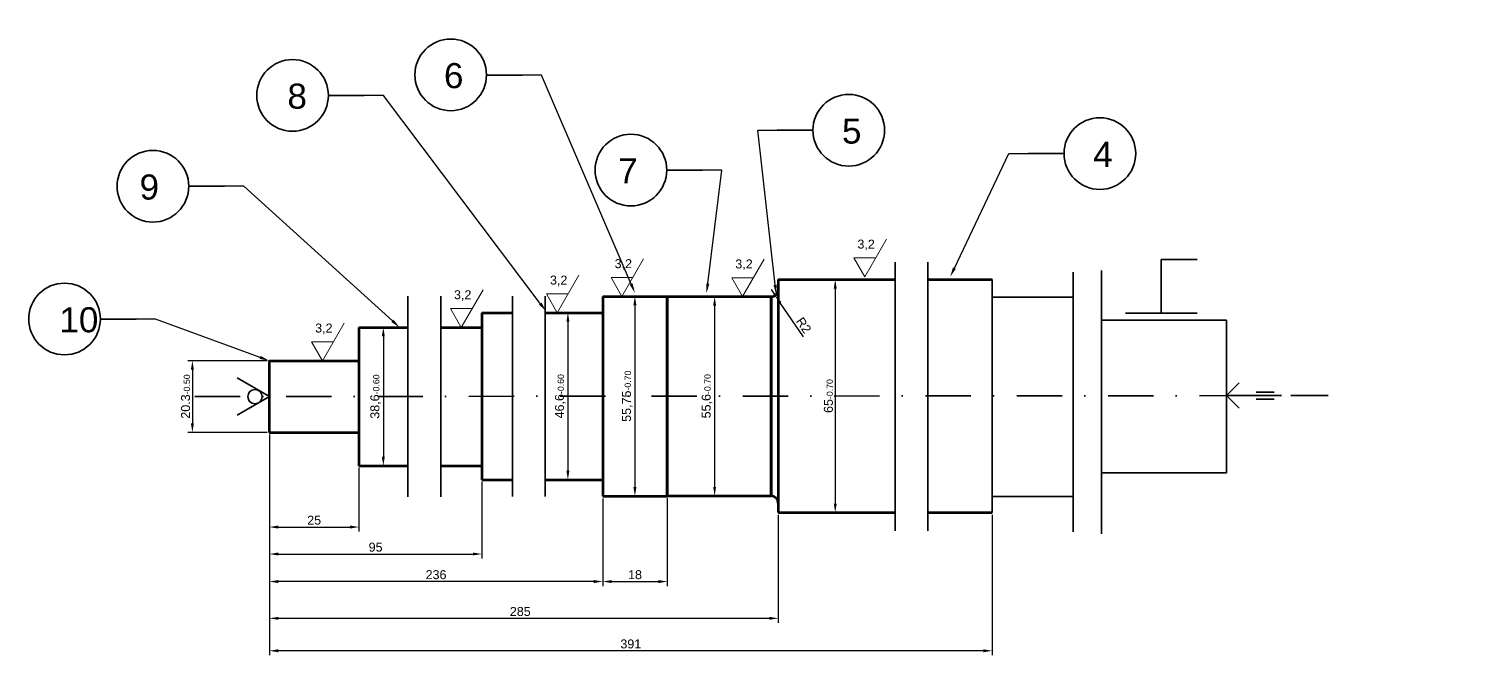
# Model space of a CAD drawing. Header units: millimetres. Extents: x 1335 to 6286, y 608 to 2939.
# Drawn here: x 3374.9 to 3775.7, y 2098.1 to 2272.9 of the extents above; entities that cross this region are included whole.
import ezdxf
from ezdxf import colors
from ezdxf.entities.mleader import LeaderData, LeaderLine
from ezdxf.math import Vec2, Vec3

# ---------------------------------------------------------------- set-up
doc = ezdxf.new("R2010")
doc.units = ezdxf.units.MM
doc.linetypes.add('DASHDOT', pattern=[25.4, 12.7, -6.35, 0, -6.35])
for name, color, linetype, lineweight in [('01.1 CIĄG. Z PRZERWANIEM', 255, 'Amzigzag', 35), ('01.1 CIĄGŁA CIENKA', 255, 'Continuous', 35), ('01.2 CIĄGŁA GRUBA', 7, 'Continuous', 70), ('04.1 DŁ. K+K CIENKA', 255, 'DASHDOT', 35)]:
    doc.layers.add(name, color=color, linetype=linetype, lineweight=lineweight)
doc.styles.get("Standard").update_dxf_attribs({"font": 'arial.ttf'})
doc.linetypes.add('Amzigzag', pattern='A,0.0001,[136,genltshp.shx,S=0.04,R=0,X=0,Y=0],-11', length=11.0001)
doc.dimstyles.new('ISO-25', dxfattribs={"dimtxt": 2.5, "dimasz": 2.5, "dimexe": 1.25, "dimexo": 0.625, "dimtad": 1, "dimtxsty": 'Standard', "dimcen": 2.5, "dimadec": 0, "dimazin": 0, "dimtfac": 1, "dimtmove": 0, "dimatfit": 3, "dimfxl": 1, "dimarcsym": 0})
doc.dimstyles.new('ISO-25$0', dxfattribs={"dimtxt": 2.5, "dimasz": 2.5, "dimexe": 1.25, "dimexo": 0.625, "dimtad": 1, "dimtxsty": 'Standard', "dimcen": 2.5, "dimadec": 0, "dimazin": 0, "dimtfac": 1, "dimtmove": 0, "dimatfit": 3, "dimfxl": 1, "dimarcsym": 0})

# ---------------------------------------------------------------- blocks, each defined once
blk = doc.blocks.new('*D99')
at = {"layer": '01.1 CIĄGŁA CIENKA', "color": 0, "lineweight": -2, "transparency": 16777216}
for p, q in [((3442.06, 2158.6), (3442.06, 2132.6)), ((3467.07, 2150.34), (3467.07, 2132.6)), ((3444.56, 2133.85), (3464.57, 2133.85))]:
    blk.add_line(p, q, dxfattribs=at)
at = {"layer": '01.1 CIĄGŁA CIENKA', "color": 0, "transparency": 16777216}
for points in [[(3444.56, 2134.27), (3444.56, 2133.43), (3442.06, 2133.85)], [(3464.57, 2134.27), (3464.57, 2133.43), (3467.07, 2133.85)]]:
    blk.add_solid(points, dxfattribs=at)
at = {"layer": 'Defpoints', "color": 0, "transparency": 16777216}
for p in [(3442.06, 2159.22), (3467.07, 2150.96), (3467.07, 2133.85)]:
    blk.add_point(p, dxfattribs=at)
at = {"layer": '01.1 CIĄGŁA CIENKA', "color": 0, "transparency": 16777216, "insert": (3454.56, 2135.75), "char_height": 2.5, "attachment_point": 5}
blk.add_mtext('25', dxfattribs=at)
blk = doc.blocks.new('*D103')
at = {"layer": '01.1 CIĄGŁA CIENKA', "color": 0, "lineweight": -2, "transparency": 16777216}
for p, q in [((3473.26, 2189.56), (3472.62, 2189.56)), ((3473.87, 2187.06), (3473.87, 2153.46)), ((3473.26, 2150.96), (3472.62, 2150.96))]:
    blk.add_line(p, q, dxfattribs=at)
at = {"layer": '01.1 CIĄGŁA CIENKA', "color": 0, "transparency": 16777216}
for points in [[(3473.45, 2187.06), (3474.28, 2187.06), (3473.87, 2189.56)], [(3473.45, 2153.46), (3474.28, 2153.46), (3473.87, 2150.96)]]:
    blk.add_solid(points, dxfattribs=at)
at = {"layer": 'Defpoints', "color": 0, "transparency": 16777216}
for p in [(3473.89, 2189.56), (3473.87, 2150.96), (3473.89, 2150.96)]:
    blk.add_point(p, dxfattribs=at)
at = {"layer": '01.1 CIĄGŁA CIENKA', "color": 0, "transparency": 16777216, "insert": (3471.74, 2170.26), "char_height": 2.5, "attachment_point": 5, "rotation": 90}
blk.add_mtext('38,6{\\H0.7x;\\S^ -0.60;}', dxfattribs=at)
blk = doc.blocks.new('*D100')
at = {"layer": '01.1 CIĄGŁA CIENKA', "color": 0, "lineweight": -2, "transparency": 16777216}
for p, q in [((3442.06, 2158.6), (3442.06, 2125.07)), ((3501.36, 2146.43), (3501.36, 2125.07)), ((3444.56, 2126.32), (3498.86, 2126.32))]:
    blk.add_line(p, q, dxfattribs=at)
at = {"layer": '01.1 CIĄGŁA CIENKA', "color": 0, "transparency": 16777216}
for points in [[(3444.56, 2126.74), (3444.56, 2125.91), (3442.06, 2126.32)], [(3498.86, 2126.74), (3498.86, 2125.91), (3501.36, 2126.32)]]:
    blk.add_solid(points, dxfattribs=at)
at = {"layer": 'Defpoints', "color": 0, "transparency": 16777216}
for p in [(3442.06, 2159.22), (3501.36, 2147.05), (3501.36, 2126.32)]:
    blk.add_point(p, dxfattribs=at)
at = {"layer": '01.1 CIĄGŁA CIENKA', "color": 0, "transparency": 16777216, "insert": (3471.71, 2128.22), "char_height": 2.5, "attachment_point": 5}
blk.add_mtext('95', dxfattribs=at)
blk = doc.blocks.new('*D104')
at = {"layer": '01.1 CIĄGŁA CIENKA', "color": 0, "lineweight": -2, "transparency": 16777216}
for p, q in [((3525.89, 2193.65), (3526.65, 2193.65)), ((3525.4, 2191.15), (3525.4, 2149.55)), ((3525.89, 2147.05), (3526.65, 2147.05))]:
    blk.add_line(p, q, dxfattribs=at)
at = {"layer": '01.1 CIĄGŁA CIENKA', "color": 0, "transparency": 16777216}
for points in [[(3524.99, 2191.15), (3525.82, 2191.15), (3525.4, 2193.65)], [(3524.99, 2149.55), (3525.82, 2149.55), (3525.4, 2147.05)]]:
    blk.add_solid(points, dxfattribs=at)
at = {"layer": 'Defpoints', "color": 0, "transparency": 16777216}
for p in [(3525.26, 2193.65), (3525.26, 2147.05), (3525.4, 2147.05)]:
    blk.add_point(p, dxfattribs=at)
at = {"layer": '01.1 CIĄGŁA CIENKA', "color": 0, "transparency": 16777216, "insert": (3523.27, 2170.35), "char_height": 2.5, "attachment_point": 5, "rotation": 90}
blk.add_mtext('46,6{\\H0.7x;\\S^ -0.60;}', dxfattribs=at)
blk = doc.blocks.new('*D101')
at = {"layer": '01.1 CIĄGŁA CIENKA', "color": 0, "lineweight": -2, "transparency": 16777216}
for p, q in [((3442.06, 2159.64), (3442.06, 2117.39)), ((3535.14, 2140.91), (3535.14, 2117.39)), ((3532.64, 2118.64), (3444.56, 2118.64))]:
    blk.add_line(p, q, dxfattribs=at)
at = {"layer": '01.1 CIĄGŁA CIENKA', "color": 0, "transparency": 16777216}
for points in [[(3444.56, 2119.06), (3444.56, 2118.22), (3442.06, 2118.64)], [(3532.64, 2119.06), (3532.64, 2118.22), (3535.14, 2118.64)]]:
    blk.add_solid(points, dxfattribs=at)
at = {"layer": 'Defpoints', "color": 0, "transparency": 16777216}
for p in [(3442.06, 2160.27), (3535.14, 2141.53), (3442.06, 2118.64)]:
    blk.add_point(p, dxfattribs=at)
at = {"layer": '01.1 CIĄGŁA CIENKA', "color": 0, "transparency": 16777216, "insert": (3488.59, 2120.54), "char_height": 2.5, "attachment_point": 5}
blk.add_mtext('236', dxfattribs=at)
blk = doc.blocks.new('*D105')
at = {"layer": '01.1 CIĄGŁA CIENKA', "color": 0, "lineweight": -2, "transparency": 16777216}
for p, q in [((3543.51, 2198.23), (3542.86, 2198.23)), ((3544.11, 2195.73), (3544.11, 2144.98)), ((3543.51, 2142.48), (3542.86, 2142.48))]:
    blk.add_line(p, q, dxfattribs=at)
at = {"layer": '01.1 CIĄGŁA CIENKA', "color": 0, "transparency": 16777216}
for points in [[(3543.69, 2195.73), (3544.53, 2195.73), (3544.11, 2198.23)], [(3543.69, 2144.98), (3544.53, 2144.98), (3544.11, 2142.48)]]:
    blk.add_solid(points, dxfattribs=at)
at = {"layer": 'Defpoints', "color": 0, "transparency": 16777216}
for p in [(3544.14, 2198.23), (3544.11, 2142.48), (3544.14, 2142.48)]:
    blk.add_point(p, dxfattribs=at)
at = {"layer": '01.1 CIĄGŁA CIENKA', "color": 0, "transparency": 16777216, "insert": (3541.99, 2170.36), "char_height": 2.5, "attachment_point": 5, "rotation": 90}
blk.add_mtext('55,75{\\A1;\\H0.7x;\\S^ -0.70;}', dxfattribs=at)
blk = doc.blocks.new('*D106')
at = {"layer": '01.1 CIĄGŁA CIENKA', "color": 0, "lineweight": -2, "transparency": 16777216}
for p, q in [((3567.01, 2198.16), (3565.12, 2198.16)), ((3566.37, 2195.66), (3566.37, 2145.06)), ((3567.01, 2142.56), (3565.12, 2142.56))]:
    blk.add_line(p, q, dxfattribs=at)
at = {"layer": '01.1 CIĄGŁA CIENKA', "color": 0, "transparency": 16777216}
for points in [[(3565.95, 2195.66), (3566.78, 2195.66), (3566.37, 2198.16)], [(3565.95, 2145.06), (3566.78, 2145.06), (3566.37, 2142.56)]]:
    blk.add_solid(points, dxfattribs=at)
at = {"layer": 'Defpoints', "color": 0, "transparency": 16777216}
for p in [(3567.64, 2198.16), (3566.37, 2142.56), (3567.64, 2142.56)]:
    blk.add_point(p, dxfattribs=at)
at = {"layer": '01.1 CIĄGŁA CIENKA', "color": 0, "transparency": 16777216, "insert": (3564.24, 2170.36), "char_height": 2.5, "attachment_point": 5, "rotation": 90}
blk.add_mtext('55,6{\\A1;\\H0.7x;\\S^ -0.70;}', dxfattribs=at)
blk = doc.blocks.new('*D102')
at = {"layer": '01.1 CIĄGŁA CIENKA', "color": 0, "lineweight": -2, "transparency": 16777216}
for p, q in [((3442.06, 2141.21), (3442.06, 2107.12)), ((3584.14, 2137.29), (3584.14, 2107.12)), ((3581.64, 2108.37), (3444.56, 2108.37))]:
    blk.add_line(p, q, dxfattribs=at)
at = {"layer": '01.1 CIĄGŁA CIENKA', "color": 0, "transparency": 16777216}
for points in [[(3444.56, 2108.79), (3444.56, 2107.95), (3442.06, 2108.37)], [(3581.64, 2108.79), (3581.64, 2107.95), (3584.14, 2108.37)]]:
    blk.add_solid(points, dxfattribs=at)
at = {"layer": 'Defpoints', "color": 0, "transparency": 16777216}
for p in [(3442.06, 2141.84), (3584.14, 2137.91), (3442.06, 2108.37)]:
    blk.add_point(p, dxfattribs=at)
at = {"layer": '01.1 CIĄGŁA CIENKA', "color": 0, "transparency": 16777216, "insert": (3512.1, 2110.27), "char_height": 2.5, "attachment_point": 5}
blk.add_mtext('285', dxfattribs=at)
blk = doc.blocks.new('*D107')
at = {"layer": '01.1 CIĄGŁA CIENKA', "color": 0, "lineweight": -2, "transparency": 16777216}
for p, q in [((3599.81, 2202.91), (3598.8, 2202.91)), ((3600.05, 2200.41), (3600.05, 2140.41)), ((3599.81, 2137.91), (3598.8, 2137.91))]:
    blk.add_line(p, q, dxfattribs=at)
at = {"layer": '01.1 CIĄGŁA CIENKA', "color": 0, "transparency": 16777216}
for points in [[(3599.63, 2200.41), (3600.46, 2200.41), (3600.05, 2202.91)], [(3599.63, 2140.41), (3600.46, 2140.41), (3600.05, 2137.91)]]:
    blk.add_solid(points, dxfattribs=at)
at = {"layer": 'Defpoints', "color": 0, "transparency": 16777216}
for p in [(3600.44, 2202.91), (3600.05, 2137.91), (3600.44, 2137.91)]:
    blk.add_point(p, dxfattribs=at)
at = {"layer": '01.1 CIĄGŁA CIENKA', "color": 0, "transparency": 16777216, "insert": (3598.15, 2170.41), "char_height": 2.5, "attachment_point": 5, "rotation": 90}
blk.add_mtext('65{\\A1;\\H0.7x;\\S^ -0.70;}', dxfattribs=at)
blk = doc.blocks.new('*D108')
at = {"layer": '01.1 CIĄGŁA CIENKA', "color": 0, "lineweight": -2, "transparency": 16777216}
for p, q in [((3643.9, 2137.29), (3643.9, 2098.06)), ((3442.04, 2136.17), (3442.04, 2098.06)), ((3641.4, 2099.31), (3444.54, 2099.31))]:
    blk.add_line(p, q, dxfattribs=at)
at = {"layer": '01.1 CIĄGŁA CIENKA', "color": 0, "transparency": 16777216}
for points in [[(3444.54, 2099.73), (3444.54, 2098.9), (3442.04, 2099.31)], [(3641.4, 2099.73), (3641.4, 2098.9), (3643.9, 2099.31)]]:
    blk.add_solid(points, dxfattribs=at)
at = {"layer": 'Defpoints', "color": 0, "transparency": 16777216}
for p in [(3442.04, 2136.8), (3643.9, 2137.91), (3442.04, 2099.31)]:
    blk.add_point(p, dxfattribs=at)
at = {"layer": '01.1 CIĄGŁA CIENKA', "color": 0, "transparency": 16777216, "insert": (3542.97, 2101.21), "char_height": 2.5, "attachment_point": 5}
blk.add_mtext('391', dxfattribs=at)
blk = doc.blocks.new('*D109')
at = {"layer": '01.1 CIĄGŁA CIENKA', "color": 0, "lineweight": -2, "transparency": 16777216}
for p, q in [((3535.14, 2141.86), (3535.14, 2117.39)), ((3553.14, 2141.93), (3553.14, 2117.39)), ((3537.64, 2118.64), (3550.64, 2118.64))]:
    blk.add_line(p, q, dxfattribs=at)
at = {"layer": '01.1 CIĄGŁA CIENKA', "color": 0, "transparency": 16777216}
for points in [[(3537.64, 2119.06), (3537.64, 2118.22), (3535.14, 2118.64)], [(3550.64, 2119.06), (3550.64, 2118.22), (3553.14, 2118.64)]]:
    blk.add_solid(points, dxfattribs=at)
at = {"layer": 'Defpoints', "color": 0, "transparency": 16777216}
for p in [(3535.14, 2142.48), (3553.14, 2142.56), (3553.14, 2118.64)]:
    blk.add_point(p, dxfattribs=at)
at = {"layer": '01.1 CIĄGŁA CIENKA', "color": 0, "transparency": 16777216, "insert": (3544.14, 2120.54), "char_height": 2.5, "attachment_point": 5}
blk.add_mtext('18', dxfattribs=at)
blk = doc.blocks.new('*D110')
at = {"layer": '01.1 CIĄGŁA CIENKA', "color": 0, "lineweight": -2, "transparency": 16777216}
for p, q in [((3441.43, 2180.27), (3419.31, 2180.27)), ((3420.56, 2177.77), (3420.56, 2162.77)), ((3441.43, 2160.27), (3419.31, 2160.27))]:
    blk.add_line(p, q, dxfattribs=at)
at = {"layer": '01.1 CIĄGŁA CIENKA', "color": 0, "transparency": 16777216}
for points in [[(3420.14, 2177.77), (3420.97, 2177.77), (3420.56, 2180.27)], [(3420.14, 2162.77), (3420.97, 2162.77), (3420.56, 2160.27)]]:
    blk.add_solid(points, dxfattribs=at)
at = {"layer": 'Defpoints', "color": 0, "transparency": 16777216}
for p in [(3442.06, 2180.27), (3420.56, 2160.27), (3442.06, 2160.27)]:
    blk.add_point(p, dxfattribs=at)
at = {"layer": '01.1 CIĄGŁA CIENKA', "color": 0, "transparency": 16777216, "insert": (3418.66, 2170.27), "char_height": 2.5, "attachment_point": 5, "rotation": 90}
blk.add_mtext('20.3{\\H0.7x;\\S^ -0.50;}', dxfattribs=at)
blk = doc.blocks.new('*D147')
at = {"layer": '01.1 CIĄGŁA CIENKA', "color": 0, "lineweight": -2, "transparency": 16777216}
for p, q in [((3582.15, 2200.14), (3583.27, 2198.5)), ((3591.18, 2186.93), (3584.68, 2196.44))]:
    blk.add_line(p, q, dxfattribs=at)
at = {"layer": '01.1 CIĄGŁA CIENKA', "color": 0, "transparency": 16777216}
blk.add_solid([(3585.03, 2196.67), (3584.34, 2196.2), (3583.27, 2198.5)], dxfattribs=at)
at = {"layer": 'Defpoints', "color": 0, "transparency": 16777216}
for p in [(3582.15, 2200.14), (3583.27, 2198.5)]:
    blk.add_point(p, dxfattribs=at)
at = {"layer": '01.1 CIĄGŁA CIENKA', "color": 0, "transparency": 16777216, "insert": (3591.25, 2190.16), "char_height": 2.5, "attachment_point": 5, "rotation": 304.3564}
blk.add_mtext('R2', dxfattribs=at)

msp = doc.modelspace()

# ---------------------------------------------------------------- hatches: boundary and pattern name
at = {"layer": '01.1 CIĄGŁA CIENKA'}
h = msp.add_hatch(dxfattribs=at)
h.set_pattern_fill('ANSI31', color=256)
edge = h.paths.add_edge_path(flags=17)
edge.add_arc((3735.131, 2262.748), 5, 7.82495, 59.40039)
edge.add_line((3737.676, 2267.052), (3725.085, 2272.924))
edge.add_line((3725.085, 2272.924), (3699.476, 2272.924))
edge.add_spline(control_points=[(3699.476, 2272.924), (3695.852, 2256.767), (3688, 2227.34), (3714.829, 2214.588), (3746.893, 2213.28), (3775.685, 2229.302), (3772.807, 2248.924)], knot_values=[0, 0, 0, 0, 1, 2, 3, 4, 4, 4, 4], degree=3, periodic=0)
edge.add_line((3772.807, 2248.924), (3742.085, 2248.924))
edge.add_arc((3742.085, 2250.924), 2, 180, 270, ccw=False)
edge.add_line((3740.085, 2250.924), (3740.085, 2263.429))
edge = h.paths.add_edge_path(flags=17)
edge.add_spline(control_points=[(3699.476, 2272.924), (3695.852, 2256.767), (3688, 2227.34), (3714.829, 2214.588), (3746.893, 2213.28), (3775.685, 2229.302), (3772.807, 2248.924)], knot_values=[0, 0, 0, 0, 1, 2, 3, 4, 4, 4, 4], degree=3, periodic=0)
edge.add_line((3772.807, 2248.924), (3742.085, 2248.924))
edge.add_arc((3742.085, 2250.924), 2, 180, 270, ccw=False)
edge.add_line((3740.085, 2250.924), (3740.085, 2263.429))
edge.add_arc((3735.131, 2262.748), 5, 7.82495, 59.40039)
edge.add_line((3737.676, 2267.052), (3725.085, 2272.924))
edge.add_line((3725.085, 2272.924), (3699.476, 2272.924))

# ---------------------------------------------------------------- linework, layer by layer
at = {"layer": '01.1 CIĄG. Z PRZERWANIEM'}
for p, q in [((3616.741, 2132.764), (3616.741, 2207.746)), ((3625.905, 2207.746), (3625.905, 2132.764)), ((3666.451, 2132.556), (3666.451, 2204.97)), ((3674.362, 2205.478), (3674.362, 2131.922)), ((3480.702, 2142.26), (3480.702, 2198.26)), ((3489.925, 2198.27), (3489.925, 2142.27)), ((3509.909, 2142.329), (3509.909, 2198.329)), ((3519.073, 2198.329), (3519.073, 2142.329))]:
    msp.add_line(p, q, dxfattribs=at)
at = {"layer": '01.1 CIĄGŁA CIENKA'}
for p, q in [((3502.677, 2259.972), (3512.677, 2259.972)), ((3468.518, 2254.319), (3458.518, 2254.319)), ((3583.81, 2244.581), (3593.81, 2244.581)), ((3653.932, 2238.072), (3663.932, 2238.072)), ((3563.001, 2233.481), (3553.001, 2233.481)), ((3429.539, 2228.959), (3419.539, 2228.959)), ((3691.089, 2193.546), (3691.089, 2208.546)), ((3691.089, 2208.546), (3701.089, 2208.546)), ((3584.137, 2200.156), (3584.137, 2202.91)), ((3643.905, 2202.91), (3643.905, 2169.959)), ((3666.451, 2198.016), (3643.905, 2198.016)), ((3691.089, 2193.546), (3681.089, 2193.546)), ((3701.089, 2193.546), (3691.089, 2193.546)), ((3404.854, 2191.911), (3394.854, 2191.911)), ((3709.316, 2191.546), (3674.362, 2191.546)), ((3709.316, 2191.546), (3709.316, 2148.946)), ((3442.043, 2170.246), (3433.016, 2175.457)), ((3709.316, 2170.516), (3712.851, 2174.052)), ((3442.043, 2170.246), (3433.016, 2165.035)), ((3643.905, 2137.91), (3643.905, 2169.959)), ((3709.316, 2170.516), (3712.851, 2166.981)), ((3709.316, 2170.516), (3724.611, 2170.516)), ((3722.611, 2171.516), (3717.611, 2171.516)), ((3722.611, 2169.516), (3717.611, 2169.516)), ((3709.316, 2148.946), (3674.362, 2148.946)), ((3666.451, 2142.416), (3643.905, 2142.416))]:
    msp.add_line(p, q, dxfattribs=at)
at = {"layer": '01.1 CIĄGŁA CIENKA', "linetype": 'Continuous', "lineweight": 20}
for p, q in [((3608.275, 2203.696), (3614.337, 2214.196)), ((3608.275, 2203.696), (3614.337, 2214.196)), ((3540.491, 2198.231), (3546.554, 2208.731)), ((3540.491, 2198.231), (3546.554, 2208.731)), ((3574.179, 2198.156), (3580.241, 2208.656)), ((3574.179, 2198.156), (3580.241, 2208.656)), ((3605.244, 2208.946), (3608.275, 2203.696)), ((3611.306, 2208.946), (3605.244, 2208.946)), ((3605.244, 2208.946), (3608.275, 2203.696)), ((3611.306, 2208.946), (3605.244, 2208.946)), ((3522.439, 2193.652), (3528.501, 2204.152)), ((3522.439, 2193.652), (3528.501, 2204.152)), ((3537.46, 2203.481), (3540.491, 2198.231)), ((3543.522, 2203.481), (3537.46, 2203.481)), ((3537.46, 2203.481), (3540.491, 2198.231)), ((3543.522, 2203.481), (3537.46, 2203.481)), ((3571.148, 2203.406), (3574.179, 2198.156)), ((3577.21, 2203.406), (3571.148, 2203.406)), ((3571.148, 2203.406), (3574.179, 2198.156)), ((3577.21, 2203.406), (3571.148, 2203.406)), ((3495.643, 2189.56), (3501.705, 2200.06)), ((3495.643, 2189.56), (3501.705, 2200.06)), ((3519.408, 2198.902), (3522.439, 2193.652)), ((3525.47, 2198.902), (3519.408, 2198.902)), ((3519.408, 2198.902), (3522.439, 2193.652)), ((3525.47, 2198.902), (3519.408, 2198.902)), ((3492.612, 2194.81), (3495.643, 2189.56)), ((3498.674, 2194.81), (3492.612, 2194.81)), ((3492.612, 2194.81), (3495.643, 2189.56)), ((3498.674, 2194.81), (3492.612, 2194.81)), ((3456.87, 2180.266), (3462.932, 2190.766)), ((3456.87, 2180.266), (3462.932, 2190.766)), ((3453.839, 2185.516), (3456.87, 2180.266)), ((3459.901, 2185.516), (3453.839, 2185.516)), ((3453.839, 2185.516), (3456.87, 2180.266)), ((3459.901, 2185.516), (3453.839, 2185.516))]:
    msp.add_line(p, q, dxfattribs=at)
at = {"layer": '01.1 CIĄGŁA CIENKA'}
for centre, radius in [((3492.677, 2260.047), 10), ((3448.518, 2254.319), 10), ((3603.81, 2244.581), 10), ((3673.932, 2238.072), 10), ((3543.001, 2233.481), 10), ((3409.539, 2228.959), 10), ((3384.854, 2191.911), 10), ((3438.043, 2170.246), 2)]:
    msp.add_circle(centre, radius, dxfattribs=at)
at = {"layer": '01.2 CIĄGŁA GRUBA'}
for p, q in [((3584.137, 2202.91), (3616.741, 2202.91)), ((3584.137, 2202.91), (3584.137, 2137.91)), ((3625.905, 2202.91), (3643.905, 2202.91)), ((3535.137, 2198.231), (3535.137, 2142.481)), ((3535.137, 2198.231), (3553.137, 2198.231)), ((3553.137, 2142.481), (3553.137, 2198.231)), ((3553.137, 2198.231), (3553.137, 2142.481)), ((3553.137, 2198.156), (3582.137, 2198.156)), ((3582.162, 2198.156), (3582.134, 2142.556)), ((3582.134, 2142.556), (3582.134, 2198.156)), ((3501.361, 2193.652), (3501.361, 2147.052)), ((3501.361, 2193.652), (3509.909, 2193.652)), ((3519.073, 2193.652), (3535.137, 2193.652)), ((3467.069, 2189.56), (3467.069, 2150.96)), ((3467.069, 2189.56), (3480.702, 2189.56)), ((3489.925, 2189.56), (3501.361, 2189.56)), ((3442.009, 2180.266), (3467.009, 2180.266)), ((3442.06, 2160.266), (3442.06, 2180.266)), ((3442.009, 2160.266), (3467.009, 2160.266)), ((3467.069, 2150.96), (3480.702, 2150.96)), ((3489.925, 2150.96), (3501.361, 2150.96)), ((3501.361, 2147.052), (3509.909, 2147.052)), ((3519.073, 2147.052), (3535.137, 2147.052)), ((3535.137, 2142.481), (3553.137, 2142.481)), ((3553.137, 2142.556), (3582.137, 2142.556)), ((3584.137, 2137.91), (3616.741, 2137.91)), ((3625.905, 2137.91), (3643.905, 2137.91))]:
    msp.add_line(p, q, dxfattribs=at)
for centre, radius, start, end in [((3582.152, 2200.141), 1.986, 269.58692, 0.1711), ((3582.121, 2140.54), 2.016, 0.25442, 89.62227)]:
    msp.add_arc(centre, radius, start, end, dxfattribs=at)
at = {"layer": '04.1 DŁ. K+K CIENKA'}
msp.add_line((3421.211, 2170.246), (3737.676, 2170.543), dxfattribs=at)

# ---------------------------------------------------------------- texts
at = {"layer": '01.1 CIĄGŁA CIENKA'}
for s, width, gutter_width, insert, char_height, attachment_point in [('6', 6.92921, 1, (3490.796, 2263.333), 7, 1), ('8', 6.92921, 1, (3447.092, 2257.604), 7, 1), ('5', 6.92921, 1, (3601.929, 2247.866), 7, 1), ('4', 6.92921, 1, (3672.051, 2241.357), 7, 1), ('7', 6.92921, 1, (3544.882, 2236.767), 7, 3), ('9', 6.92921, 1, (3405.801, 2232.245), 7, 1), ('3,2', 6.23728, 12.5, (3606.238, 2214.066), 2.5, 1), ('3,2', 6.23728, 12.5, (3538.454, 2208.601), 2.5, 1), ('3,2', 6.23728, 12.5, (3572.142, 2208.526), 2.5, 1), ('3,2', 6.23728, 12.5, (3520.402, 2204.022), 2.5, 1), ('3,2', 6.23728, 12.5, (3493.606, 2199.93), 2.5, 1), ('10', 6.92921, 1, (3383.428, 2195.196), 7, 1), ('3,2', 6.23728, 12.5, (3454.833, 2190.636), 2.5, 1)]:
    msp.add_mtext_dynamic_manual_height_columns(s, width=width, gutter_width=gutter_width, heights=[0], dxfattribs=dict(at, insert=insert, char_height=char_height, attachment_point=attachment_point))

# ---------------------------------------------------------------- dimensions: what is measured, and where the dimension line sits
for base, p1, p2, text, picture, middle in [((3600.047, 2137.91), (3600.439, 2202.91), (3600.439, 2137.91), '65{\\A1;\\H0.7x;\\S^ -0.70;}', '*D107', (3598.146, 2170.41)), ((3544.11, 2142.481), (3544.137, 2198.231), (3544.137, 2142.481), '55,75{\\A1;\\H0.7x;\\S^ -0.70;}', '*D105', (3541.988, 2170.356)), ((3566.365, 2142.556), (3567.637, 2198.156), (3567.637, 2142.556), '<>{\\A1;\\H0.7x;\\S^ -0.70;}', '*D106', (3564.238, 2170.356)), ((3525.402, 2147.052), (3525.261, 2193.652), (3525.261, 2147.052), '46,6{\\H0.7x;\\S^ -0.60;}', '*D104', (3523.275, 2170.352)), ((3473.867, 2150.96), (3473.886, 2189.56), (3473.886, 2150.96), '38,6{\\H0.7x;\\S^ -0.60;}', '*D103', (3471.739, 2170.26)), ((3420.558, 2160.266), (3442.06, 2180.266), (3442.06, 2160.266), '20.3{\\H0.7x;\\S^ -0.50;}', '*D110', (3418.656, 2170.266))]:
    dim = msp.add_linear_dim(base=base, p1=p1, p2=p2, angle=90, text=text, dimstyle='ISO-25$0', dxfattribs=at)
    dim.commit()
    dim.dimension.update_dxf_attribs({"geometry": picture, "text_midpoint": middle})
dim = msp.add_radius_dim(center=(3582.152, 2200.141), mpoint=(3583.272, 2198.502), text='R2', dimstyle='ISO-25', dxfattribs=at)
dim.commit()
dim.dimension.update_dxf_attribs({"geometry": '*D147', "text_midpoint": (3589.698, 2189.102), "dimtype": 164})
for base, p1, p2, text, picture, middle in [((3442.06, 2118.639), (3535.137, 2141.531), (3442.06, 2160.266), '236', '*D101', (3488.59, 2118.639)), ((3467.069, 2133.851), (3442.06, 2159.224), (3467.069, 2150.96), '25', '*D99', (3454.564, 2133.851)), ((3501.361, 2126.323), (3442.06, 2159.224), (3501.361, 2147.052), '95', '*D100', (3471.71, 2126.323)), ((3442.06, 2108.371), (3584.137, 2137.91), (3442.06, 2141.836), '285', '*D102', (3512.098, 2108.371)), ((3442.043, 2099.312), (3643.905, 2137.91), (3442.043, 2136.796), '391', '*D108', (3542.974, 2099.312))]:
    dim = msp.add_linear_dim(base=base, p1=p1, p2=p2, text=text, dimstyle='ISO-25$0', dxfattribs=at)
    dim.commit()
    dim.dimension.update_dxf_attribs({"geometry": picture, "text_midpoint": middle, "dimtype": 160})
dim = msp.add_linear_dim(base=(3553.137, 2118.639), p1=(3535.137, 2142.481), p2=(3553.137, 2142.556), dimstyle='ISO-25$0', dxfattribs=at)
dim.commit()
dim.dimension.update_dxf_attribs({"geometry": '*D109', "text_midpoint": (3544.137, 2120.54)})

# ---------------------------------------------------------------- leaders
ml = msp.add_multileader_mtext('Standard', dxfattribs=at)
ml.set_content('', color=256)
ml.set_leader_properties()
ml.build(insert=Vec2(0, 0))
ml.multileader.update_dxf_attribs({"dogleg_length": 0.36, "arrow_head_size": 2.7, "scale": 15})
ctx = ml.context
ctx.base_point, ctx.scale, ctx.char_height, ctx.arrow_head_size, ctx.landing_gap_size, ctx.plane_origin = Vec3(3509.977, 2259.972), 15, 2.7, 2.7, 1.35, Vec3(3538.243, 2199.181)
ctx.text_align_type = 2
notes = []
notes.append((ctx, [(0, (1, 1, 0), (3518.077, 2259.972), (-1, 0), 5.4, [(0, [(3544.137, 2199.181)], 0, [])])]))
ctx.mtext.insert, ctx.mtext.text_direction, ctx.mtext.alignment, ctx.mtext.flow_direction, ctx.mtext.extrusion = Vec3(3511.327, 2261.322), Vec3(-1, 0), 3, 5, Vec3(0, 0, -1)
ml = msp.add_multileader_mtext('Standard', dxfattribs=at)
ml.set_content('', color=256)
ml.set_leader_properties()
ml.build(insert=Vec2(0, 0))
ml.multileader.update_dxf_attribs({"dogleg_length": 0.36, "arrow_head_size": 2.7, "scale": 15})
ctx = ml.context
ctx.base_point, ctx.scale, ctx.char_height, ctx.arrow_head_size, ctx.landing_gap_size, ctx.plane_origin = Vec3(3465.818, 2254.319), 15, 2.7, 2.7, 1.35, Vec3(3519.314, 2194.079)
ctx.text_align_type = 2
notes.append((ctx, [(1, (1, 1, 0), (3473.918, 2254.319), (-1, 0), 5.4, [(0, [(3519.314, 2194.079)], 0, [])])]))
ctx.mtext.insert, ctx.mtext.alignment, ctx.mtext.flow_direction = Vec3(3467.168, 2255.669), 3, 5
ml = msp.add_multileader_mtext('Standard', dxfattribs=at)
ml.set_content('', color=256)
ml.set_leader_properties()
ml.build(insert=Vec2(0, 0))
ml.multileader.update_dxf_attribs({"dogleg_length": 0.36, "arrow_head_size": 2.7, "scale": 15})
ctx = ml.context
ctx.base_point, ctx.scale, ctx.char_height, ctx.arrow_head_size, ctx.landing_gap_size, ctx.plane_origin = Vec3(3583.81, 2244.581), 15, 2.7, 2.7, 1.35, Vec3(3566.115, 2199.106)
notes.append((ctx, [(1, (1, 1, 0), (3578.41, 2244.581), (1, 0), 5.4, [(0, [(3583.553, 2198.734)], 0, [])])]))
ctx.mtext.insert, ctx.mtext.text_direction, ctx.mtext.flow_direction, ctx.mtext.extrusion = Vec3(3585.16, 2245.931), Vec3(-1, 0), 5, Vec3(0, 0, -1)
ml = msp.add_multileader_mtext('Standard', dxfattribs=at)
ml.set_content('', color=256)
ml.set_leader_properties()
ml.build(insert=Vec2(0, 0))
ml.multileader.update_dxf_attribs({"dogleg_length": 0.36, "arrow_head_size": 2.7, "scale": 15})
ctx = ml.context
ctx.base_point, ctx.scale, ctx.char_height, ctx.arrow_head_size, ctx.landing_gap_size, ctx.plane_origin = Vec3(3653.932, 2238.072), 15, 2.7, 2.7, 1.35, Vec3(3632.161, 2203.696)
notes.append((ctx, [(1, (1, 1, 0), (3648.532, 2238.072), (1, 0), 5.4, [(0, [(3632.161, 2203.696)], 0, [])])]))
ctx.mtext.insert, ctx.mtext.text_direction, ctx.mtext.flow_direction, ctx.mtext.extrusion = Vec3(3655.282, 2239.422), Vec3(-1, 0), 5, Vec3(0, 0, -1)
ml = msp.add_multileader_mtext('Standard', dxfattribs=at)
ml.set_content('', color=256)
ml.set_leader_properties()
ml.build(insert=Vec2(0, 0))
ml.multileader.update_dxf_attribs({"dogleg_length": 0.36, "arrow_head_size": 2.7, "scale": 15})
ctx = ml.context
ctx.base_point, ctx.scale, ctx.char_height, ctx.arrow_head_size, ctx.landing_gap_size, ctx.plane_origin = Vec3(3560.301, 2233.481), 15, 2.7, 2.7, 1.35, Vec3(3564.115, 2199.106)
ctx.text_align_type = 2
notes.append((ctx, [(0, (1, 1, 0), (3568.401, 2233.481), (-1, 0), 5.4, [(0, [(3564.115, 2199.106)], 0, [])])]))
ctx.mtext.insert, ctx.mtext.text_direction, ctx.mtext.alignment, ctx.mtext.flow_direction, ctx.mtext.extrusion = Vec3(3561.651, 2234.831), Vec3(-1, 0), 3, 5, Vec3(0, 0, -1)
ml = msp.add_multileader_mtext('Standard', dxfattribs=at)
ml.set_content('', color=256)
ml.set_leader_properties()
ml.build(insert=Vec2(0, 0))
ml.multileader.update_dxf_attribs({"dogleg_length": 0.36, "arrow_head_size": 2.7, "scale": 15})
ctx = ml.context
ctx.base_point, ctx.scale, ctx.char_height, ctx.arrow_head_size, ctx.landing_gap_size, ctx.plane_origin = Vec3(3426.839, 2228.959), 15, 2.7, 2.7, 1.35, Vec3(3477.801, 2190.405)
ctx.text_align_type = 2
notes.append((ctx, [(1, (1, 1, 0), (3434.939, 2228.959), (-1, 0), 5.4, [(0, [(3478.423, 2189.56)], 0, [])])]))
ctx.mtext.insert, ctx.mtext.alignment, ctx.mtext.flow_direction = Vec3(3428.189, 2230.309), 3, 5
ml = msp.add_multileader_mtext('Standard', dxfattribs=at)
ml.set_content('', color=256)
ml.set_leader_properties()
ml.build(insert=Vec2(0, 0))
ml.multileader.update_dxf_attribs({"dogleg_length": 0.36, "arrow_head_size": 2.7, "scale": 15})
ctx = ml.context
ctx.base_point, ctx.scale, ctx.char_height, ctx.arrow_head_size, ctx.landing_gap_size, ctx.plane_origin = Vec3(3402.154, 2191.911), 15, 2.7, 2.7, 1.35, Vec3(3445.938, 2181.22)
ctx.text_align_type = 2
notes.append((ctx, [(1, (1, 1, 0), (3410.254, 2191.911), (-1, 0), 5.4, [(0, [(3442.009, 2180.266)], 0, [])])]))
ctx.mtext.insert, ctx.mtext.alignment, ctx.mtext.flow_direction = Vec3(3403.504, 2193.261), 3, 5
for ctx, leaders in notes:
    for number, flags, end, landing, length, lines in leaders:
        leader = LeaderData()
        leader.index, (leader.has_last_leader_line, leader.has_dogleg_vector, leader.attachment_direction) = number, flags
        leader.last_leader_point, leader.dogleg_vector, leader.dogleg_length = Vec3(end), Vec3(landing), length
        for number, points, colour, breaks in lines:
            line = LeaderLine()
            line.index, line.vertices, line.color, line.breaks = number, Vec3.list(points), colors.encode_raw_color(colour), breaks
            leader.lines.append(line)
        ctx.leaders.append(leader)

doc.saveas('drawing.dxf')
